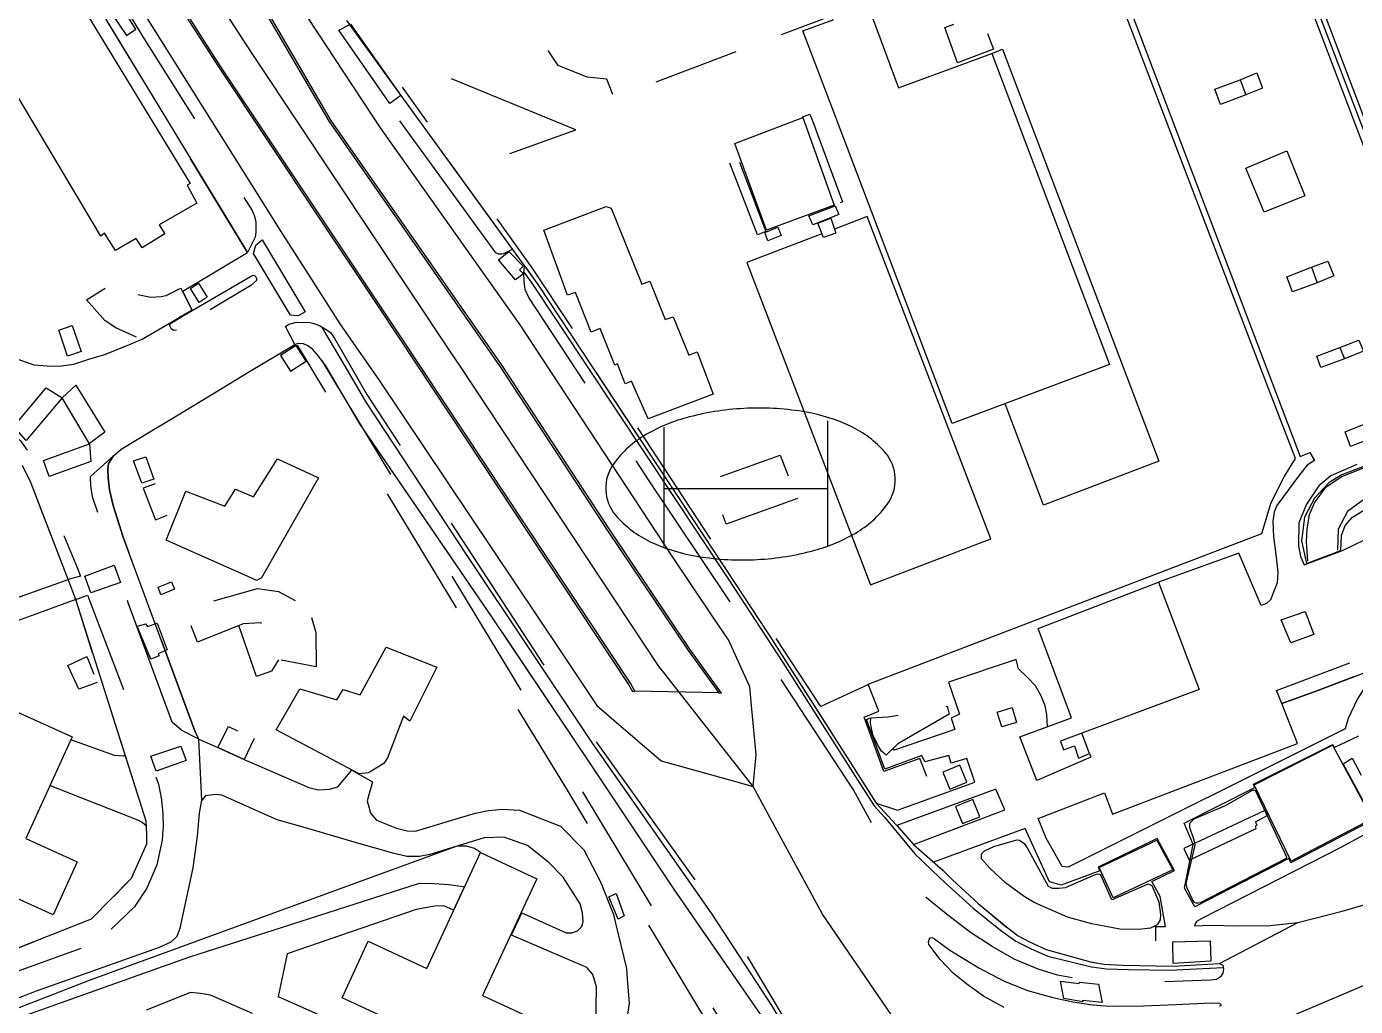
# Model space of a CAD drawing. Header units: millimetres. Extents: x 198785 to 203305, y 542885 to 545889.
# Drawn here: x 200084.7 to 200370.9, y 544792.6 to 545003.5 of the extents above; entities that cross this region are included whole.
import ezdxf

# ---------------------------------------------------------------- set-up
doc = ezdxf.new("R2010")
doc.units = ezdxf.units.MM
for name, pattern in [('FENCE_25K', [54.3, 28.7, -9.2, -16.4]), ('HIDDEN_BULD_25K', [28.8, 18.4, -10.4]), ('HIDDEN_IN_25K', [56.5, 36.5, -20])]:
    doc.linetypes.add(name, pattern=pattern)
for name, color, linetype in [('A0013114', 253, 'Continuous'), ('A0013118', 253, 'Continuous'), ('A0023214', 253, 'Continuous'), ('A0033324', 253, 'Continuous'), ('A0033327', 253, 'Continuous'), ('A0043325', 253, 'Continuous'), ('A0053326', 253, 'Continuous'), ('A0093351', 253, 'Continuous'), ('A0151224', 253, 'Continuous'), ('B0014111', 253, 'Continuous'), ('B0014115', 253, 'Continuous'), ('B0014116', 253, 'Continuous'), ('B0014511', 253, 'Continuous'), ('B0024120', 253, 'Continuous'), ('B0024127', 253, 'Continuous'), ('C0076117', 253, 'Continuous'), ('F0017111', 253, 'Continuous'), ('F0047224', 253, 'Continuous')]:
    doc.layers.add(name, color=color, linetype=linetype)

# ---------------------------------------------------------------- blocks, each defined once
blk = doc.blocks.new('B0014511')
at = {"layer": 'B0014511'}
blk.add_lwpolyline([(-31.17, -1.27, 0.169014), (-29, -6.77, 0.105159), (-21.57, -12.43, 0.067248), (-11.97, -15.47, 0.053397), (0.67, -16.3, 0.053397), (13.19, -14.44, 0.067248), (22.51, -10.63, 0.105159), (29.45, -4.38, 0.169014), (31.17, 1.27, 0.169014), (29, 6.77, 0.105159), (21.57, 12.43, 0.067248), (11.97, 15.47, 0.053397), (-0.67, 16.3, 0.053397), (-13.19, 14.44, 0.067248), (-22.51, 10.63, 0.105159), (-29.45, 4.38, 0.169014)], format="xyb", close=True, dxfattribs=at)
for points in [[(-18.64, 12.26), (-18.64, -13.46)], [(16.58, 13.62), (16.58, -13.46)], [(-18.64, -0.94), (16.58, -0.94)]]:
    blk.add_lwpolyline(points, dxfattribs=at)

msp = doc.modelspace()

# ---------------------------------------------------------------- linework, layer by layer
at = {"layer": 'A0013114'}
for points in [[(200123.39, 545026.28), (200136.85, 545005.41), (200149.84, 544983.13), (200186.74, 544930.28), (200209.92, 544894.88), (200227.17, 544869.21), (200233.76, 544860.06), (200234.4, 544860.02), (200227.58, 544869.5), (200210.34, 544895.16), (200187.15, 544930.56), (200150.26, 544983.4), (200137.28, 545005.67), (200124.12, 545026.07), (200123.39, 545026.28)], [(200000, 544997.24), (200002.07, 545000.22), (200016.42, 545005.8), (200063.01, 545022.65), (200063.46, 545022.64), (200063.51, 545022.63), (200063.92, 545022.57), (200095.65, 545014.52), (200096.19, 545014.29), (200096.55, 545013.82), (200132.28, 544954.88)], [(200110.46, 545020.57), (200110.16, 545020.08), (200112.38, 545016.12), (200126.02, 544994.83), (200147.43, 544962.72), (200159.99, 544943.87), (200164.93, 544936.46), (200214.36, 544861.89), (200215.18, 544860.4), (200215.72, 544860.46), (200214.79, 544862.15), (200165.35, 544936.74), (200126.44, 544995.1), (200112.81, 545016.38), (200110.46, 545020.57)], [(200153.63, 545004.8), (200171.56, 544980.09), (200183.51, 544963.63), (200194.85, 544948), (200237.45, 544883.38), (200244.62, 544872.5), (200261.91, 544845.36), (200267.67, 544836.32), (200272.13, 544831.53), (200275.72, 544827.44), (200282.08, 544821.8), (200284.13, 544819.82), (200289.64, 544814.71), (200296.07, 544809.38), (200298.23, 544807.79), (200300.71, 544806.48), (200304.26, 544804.79), (200313.82, 544802.15), (200316.78, 544801.66), (200320.78, 544801.47), (200331.59, 544801.22), (200341.63, 544801.79), (200358.44, 544810.65), (200367.99, 544813.07), (200373.97, 544814.77)], [(200242.92, 544790.69), (200224.13, 544817.89), (200206.56, 544844.13), (200184.93, 544876.45), (200156.5, 544917.99), (200149.13, 544930.5), (200147.28, 544932.89), (200146.33, 544934.09), (200145.26, 544934.82), (200144.39, 544935.19), (200143.28, 544935.27), (200142.46, 544935.11)]]:
    msp.add_lwpolyline(points, dxfattribs=at)
at = {"layer": 'A0013118'}
for points in [[(200273.78, 545064.39), (200297.08, 545072.23), (200299.42, 545071.91), (200301.54, 545071.46), (200302.81, 545071.28), (200303.99, 545071.37), (200332.55, 545082.37), (200359.41, 545012.49), (200402.27, 544899.95), (200402.53, 544899.83), (200404.43, 544900.58)], [(200305.56, 545051.49), (200358.97, 544910.98), (200361.07, 544911.84), (200362.07, 544910.11), (200360.45, 544909.08), (200358.8, 544907), (200353.94, 544900.44), (200353.35, 544898.98), (200353.1, 544897.07), (200353.22, 544893.66), (200353.84, 544889.31), (200354.18, 544886.04), (200353.99, 544883.78), (200352.58, 544880.11), (200351.69, 544879.32), (200350.58, 544878.89), (200345.8, 544890.16), (200328.47, 544883.87)], [(200292.61, 544997.75), (200294.89, 544998.64), (200328.56, 544909.96), (200303.7, 544900.51)], [(200188.8, 544976.19), (200202.99, 544981.27), (200176.23, 544992.28)], [(200292.36, 544893.27), (200265.73, 544962.65), (200258.67, 544959.94)], [(200255.99, 544958.91), (200239.82, 544952.71), (200266.45, 544883.32), (200292.36, 544893.27)], [(200000, 544919.06), (200040.57, 544933.45), (200046.98, 544935.64), (200059.05, 544937.6), (200065.2, 544937.63), (200068.58, 544936.92), (200086.27, 544930.71), (200090.1, 544930.39), (200092.24, 544930.5), (200094.89, 544930.85), (200098.13, 544931.92), (200101.58, 544932.94), (200107.26, 544935.23), (200109.6, 544936.25), (200118.58, 544941.46), (200120.37, 544942.47), (200118.38, 544946.53), (200120.18, 544947.6), (200132.28, 544954.88)], [(200050.14, 544781.69), (200086.83, 544795.89), (200113.35, 544805.31), (200115.83, 544806.48), (200117.13, 544807.71), (200117.82, 544809.41), (200120.59, 544822.39), (200121.54, 544829.22), (200121.97, 544834.17), (200122.47, 544836.96), (200121.84, 544850.13), (200121.06, 544851.66), (200105.55, 544893.57), (200103.4, 544900.42), (200102.61, 544903.8), (200102.27, 544906.35), (200102.22, 544908.26), (200102.36, 544909.43), (200103.45, 544911.14), (200105.11, 544912.53), (200111.65, 544916.48), (200115.37, 544918.74), (200125.2, 544924.68), (200132.76, 544929.24), (200142.46, 544935.11)], [(200303.7, 544900.51), (200295.42, 544922.33)], [(200074.33, 544801.77), (200098.74, 544811.39), (200107.34, 544820.18), (200110.59, 544827.6), (200110.61, 544829.62), (200110.45, 544832.47), (200095.32, 544880.18), (200093.68, 544884.47), (200087.5, 544900.51), (200085.63, 544905.37), (200083.83, 544908.99)], [(200371.18, 544909.24), (200365.59, 544906.79), (200362.98, 544904.66), (200360.31, 544900.68), (200358.68, 544896.69), (200358.58, 544891.7), (200359.08, 544889.43), (200359.86, 544887.62), (200368.11, 544890.74), (200375.18, 544894.19)], [(200360.6, 544888.43), (200360.31, 544892.6), (200360.47, 544895.31), (200360.98, 544898.5), (200362.07, 544901), (200364.55, 544904.43), (200367.98, 544906.69), (200373.57, 544908.91)], [(200373.2, 544902.07), (200369.2, 544899.14), (200367.17, 544895.34), (200367.02, 544890.83)], [(200000, 544850.03), (200007.49, 544852.74), (200011.35, 544854.14), (200026.83, 544859.75), (200040.84, 544865.69), (200054.44, 544870.52), (200058.56, 544871.99), (200093.68, 544884.47)], [(200095.32, 544880.18), (200060.14, 544867.34), (200063.7, 544860.35), (200064.23, 544853.79), (200063.23, 544848.33), (200059.76, 544840.85), (200054.79, 544835.34), (200045.11, 544830.1), (200038.02, 544827.81), (200030.94, 544827.73), (200027.73, 544828.78), (200025.58, 544829.75), (200023.26, 544831.12), (200021.01, 544832.52), (200018.82, 544834), (200016.12, 544836.61), (200014.59, 544839.05), (200012.5, 544842.91), (200010.92, 544845.59), (200009.34, 544848.2), (200001.37, 544845.62), (200000, 544845.08)], [(200304.58, 544852.81), (200304.4, 544855.39), (200304.04, 544857.31), (200303.2, 544859.45), (200301.96, 544861.6), (200300.22, 544863.48), (200298.32, 544865.27), (200297.84, 544867.26), (200283.26, 544862.36), (200285.64, 544855.45), (200283.82, 544854.61), (200284.59, 544852.2), (200271.56, 544847.71), (200271.17, 544847.97)], [(200309.02, 544822.52), (200307.76, 544822.72), (200304.28, 544828.78), (200302.56, 544833.02), (200316.87, 544838.53), (200318.59, 544833.97), (200358.37, 544849.17), (200355.04, 544857.8), (200362.18, 544860.39), (200374.1, 544864.91), (200374.53, 544863.86), (200371.35, 544858.8), (200369.28, 544854.53), (200368.69, 544852.34), (200309.02, 544822.52)], [(200267.67, 544836.32), (200272.29, 544834.8), (200288.92, 544840.82), (200287.18, 544845.96), (200283.79, 544844.9), (200283.35, 544846.55), (200278.17, 544845.22), (200277.54, 544846.59), (200269.52, 544843.61), (200265.57, 544854.34), (200266.52, 544854.69)], [(200105.96, 544846.63), (200105.55, 544846.41), (200103.65, 544846.59), (200094.5, 544849.92)], [(200121.84, 544850.13), (200125.89, 544848.32), (200131.59, 544845.71), (200145.52, 544839.73), (200147.51, 544839.16), (200149.95, 544839.33), (200151.73, 544839.83), (200154.73, 544843.45), (200159.2, 544840.89), (200158.1, 544836.83), (200158.76, 544834.19), (200160.11, 544832.68), (200164.41, 544830.92), (200166.69, 544830.38), (200168.46, 544830.3), (200177.96, 544833.17), (200181.38, 544834.15), (200184.21, 544834.74), (200187.2, 544835.04), (200190.85, 544834.78), (200199.67, 544831.39), (200204.73, 544826.28), (200208.3, 544819.39), (200211.1, 544812.37), (200211.55, 544810.52), (200213.89, 544800.69), (200214.07, 544798.51), (200214.52, 544793.24), (200213.15, 544784.09)], [(200374.71, 544832.73), (200356.96, 544823.5), (200356.55, 544824.42), (200336.29, 544814.02), (200334.07, 544818.03), (200335.93, 544827.42), (200334, 544832.02), (200349.24, 544839.68), (200348.96, 544840.38), (200366.04, 544848.98), (200366.32, 544848.28), (200371.59, 544850.85)], [(200089.81, 544840.16), (200108.6, 544832.71), (200109.63, 544832.24), (200110.21, 544831.7), (200110.52, 544831.3)], [(200207.33, 544787.86), (200207.43, 544796.81), (200206.68, 544799.44), (200205.35, 544800.95), (200189.14, 544807.91), (200191.35, 544812.7), (200200.92, 544808.41), (200202.11, 544808.39), (200203.38, 544808.82), (200204.31, 544809.77), (200204.57, 544810.82), (200204.45, 544812.72), (200203.94, 544814.63), (200200.29, 544820.38), (200197.2, 544823.55), (200192.59, 544827.22), (200187.53, 544829), (200183.23, 544828.87), (200171.58, 544825.26), (200169.36, 544824.86), (200166.6, 544824.86), (200163.86, 544825.47), (200155.26, 544827.96), (200145.78, 544830.71), (200138.72, 544832.75), (200126.77, 544838.02), (200125.35, 544838.2), (200123.26, 544837.9), (200122.47, 544836.96)], [(200275.72, 544827.44), (200295.37, 544834.91), (200293.42, 544839.37), (200272.13, 544831.53)], [(200394.55, 544824.14), (200391.95, 544830.71), (200388.79, 544830.4), (200385.68, 544830.53), (200381.82, 544831.44), (200378.71, 544832.71), (200367.57, 544826.7), (200337.82, 544811.48), (200336.68, 544810.81), (200336.46, 544810.52), (200336.25, 544809.94), (200339.8, 544810.03), (200345.17, 544809.9), (200352.54, 544809.95), (200358.44, 544810.65)], [(200327.93, 544806.65), (200327.91, 544809.75), (200330, 544809.8), (200328.81, 544816.23), (200327.04, 544819.44), (200331.94, 544821.83), (200328.15, 544828.71), (200315.47, 544822.55), (200315.83, 544821.72), (200307.52, 544818.7), (200304.98, 544819.39), (200299.73, 544830.87), (200280.04, 544823.61)], [(200049.22, 544778.15), (200117.25, 544802.31), (200119.9, 544803.25), (200139.83, 544809.64), (200169.37, 544819.11), (200172.47, 544819.01), (200175.66, 544818.84), (200178.67, 544818.38), (200178.98, 544818.24), (200176.63, 544813.31), (200174.54, 544814.19), (200172.66, 544814.17), (200168.6, 544813.46), (200140.82, 544803.86), (200138.9, 544794.72), (200185.4, 544773.95)], [(200133.41, 544791.05), (200124.35, 544794.95), (200122.19, 544795.35), (200120.03, 544795.54), (200110.45, 544791.76)]]:
    msp.add_lwpolyline(points, dxfattribs=at)
at = {"layer": 'A0023214'}
for points in [[(200241.22, 544839.89), (200225.24, 544860.25), (200221.96, 544864.43), (200220.98, 544865.68), (200178.01, 544930.54), (200176.04, 544933.51), (200134.45, 544996.04), (200131.64, 545000.26), (200118.1, 545021.33), (200116.92, 545023.43), (200103.22, 545047.52), (200097.5, 545059.09), (200082.82, 545091.4), (200081.46, 545094.37), (200080.53, 545096.82), (200069.76, 545126.07), (200061.42, 545149.76), (200038.62, 545213.13), (200036.38, 545219.36), (200020.91, 545263.44), (200003.14, 545312.34), (200000, 545320.4)], [(200097.5, 545059.09), (200098.52, 545029.1), (200103.97, 545017.72), (200107.5, 545010.36), (200139.85, 544958.8), (200146, 544949.21), (200152.19, 544939.53), (200160.72, 544927.23), (200199.65, 544869.17), (200207.51, 544857.33), (200211.67, 544853.77), (200221.41, 544845.45), (200236.9, 544841.1), (200241.22, 544839.89)], [(200241.22, 544839.89), (200241.82, 544846.8), (200240.92, 544856.55), (200240.48, 544861.37), (200235.9, 544871.52), (200232.51, 544876.44), (200223.89, 544889.27), (200191, 544939.28), (200160.91, 544981.74), (200145.45, 545005.24), (200133.75, 545023.48), (200130.23, 545029.29), (200120.59, 545045.23), (200097.5, 545059.09)], [(200523.16, 544848.28), (200512.08, 544854.58), (200511.47, 544854.92), (200504.1, 544859.11), (200491.17, 544852.69), (200440.7, 544827.63), (200427.87, 544821.26), (200420.23, 544817.46), (200417.37, 544816.05), (200347.07, 544786.16), (200341.46, 544783.77), (200306.29, 544736.45)], [(200306.29, 544736.45), (200303.13, 544741.97), (200296.88, 544752.89), (200276.49, 544782.64), (200272.91, 544787.87), (200256.1, 544812.41), (200247.73, 544827.88), (200241.22, 544839.89)]]:
    msp.add_lwpolyline(points, dxfattribs=at)
at = {"layer": 'A0033324', "linetype": 'HIDDEN_IN_25K', "flags": 128}
for points in [[(200000, 545003.48), (200026.82, 545013.52), (200065.7, 545028.26), (200077.37, 545031.27), (200080.71, 545031.11), (200083.88, 545030.31), (200087.89, 545028.6), (200091.29, 545026.5), (200094.75, 545023.4), (200098.9, 545018.02), (200103.16, 545012.19), (200109.88, 545001.08), (200133.3, 544963.9), (200133.79, 544962.68), (200134.1, 544961.44), (200134.09, 544960.05), (200134.09, 544959.29), (200133.98, 544958.18), (200132.28, 544954.88), (200096.55, 545013.82), (200096.19, 545014.29), (200095.65, 545014.52), (200063.92, 545022.57), (200063.01, 545022.65), (200009.19, 545002.76), (200002.59, 545000.37), (200001.73, 544999.14), (200000.97, 544998.25), (200000.43, 544997.69), (200000, 544997.24)], [(200187.08, 544954.55), (200186.36, 544954.55), (200185.76, 544954.81), (200164.59, 544983.99), (200164.32, 544984.79), (200164.13, 544985.82), (200164.4, 544987.02), (200165.55, 544988.33), (200165.57, 544988.35), (200189.37, 544955.55), (200189.32, 544955.51), (200187.44, 544954.63), (200187.08, 544954.55)], [(200320.78, 544801.47), (200331.59, 544801.22), (200341.63, 544801.79), (200342.32, 544801.44), (200342.49, 544800.61), (200342.35, 544799.7), (200341.83, 544798.94), (200340.97, 544798.39), (200339.71, 544798.21), (200328.35, 544797.79), (200321.08, 544797.68), (200316.78, 544797.78), (200311.67, 544798.39), (200306.69, 544799.28), (200302.59, 544800.6), (200297.38, 544802.74), (200292.64, 544805.46), (200287.98, 544808.51), (200282.71, 544812.52), (200278.5, 544815.97), (200274.71, 544819.56), (200271.95, 544822.68), (200270.65, 544824.87), (200267.54, 544830.48), (200262.78, 544839.17), (200240.75, 544872.84), (200218.68, 544905.93), (200192.9, 544945.16), (200192.1, 544946.9), (200191.86, 544948.63), (200191.77, 544950.51), (200191.97, 544951.91), (200192, 544951.93), (200194.85, 544948), (200237.45, 544883.38), (200244.62, 544872.5), (200261.91, 544845.36), (200267.67, 544836.32), (200272.13, 544831.53), (200275.72, 544827.44), (200282.08, 544821.8), (200284.13, 544819.82), (200289.64, 544814.71), (200296.07, 544809.38), (200298.23, 544807.79), (200300.71, 544806.48), (200304.26, 544804.79), (200313.82, 544802.15), (200316.78, 544801.66), (200320.78, 544801.47)], [(200116.99, 544938.18), (200116.4, 544938.08), (200115.88, 544938.43), (200115.69, 544938.8), (200115.57, 544939.17), (200115.59, 544939.56), (200118.68, 544941.38), (200132.94, 544949.74), (200133.49, 544949.98), (200133.82, 544949.93), (200134.08, 544949.62), (200134.23, 544949.26), (200134.21, 544948.88), (200133.03, 544947.8), (200120.17, 544940.09), (200116.99, 544938.18)], [(200142.83, 544939.85), (200144.41, 544939.84), (200145.39, 544939.85), (200146.35, 544939.68), (200146.57, 544939.6), (200147.78, 544939.14), (200149.25, 544938.34), (200150.26, 544937.58), (200151.1, 544936.31), (200157.99, 544924.33), (200201.43, 544857.9), (200201.99, 544857.12), (200237.45, 544807.42), (200254.84, 544778.3), (200254.56, 544777.84), (200253.79, 544777.37), (200253.07, 544777.22), (200252.31, 544777.06), (200251.81, 544776.96), (200250.55, 544776.7), (200250.49, 544777.22), (200245.89, 544786.84), (200245.37, 544787.05), (200244.96, 544787.34), (200242.92, 544790.69), (200224.13, 544817.89), (200206.56, 544844.13), (200184.93, 544876.45), (200156.5, 544917.99), (200149.13, 544930.5), (200147.28, 544932.89), (200146.33, 544934.09), (200145.26, 544934.82), (200144.39, 544935.19), (200143.28, 544935.27), (200142.46, 544935.11), (200140.47, 544938.98), (200141.21, 544939.43), (200142.83, 544939.85)], [(200000, 544906.47), (200018.63, 544913.58), (200040.64, 544922.08), (200051.89, 544925.09), (200056.39, 544925.98), (200059.21, 544926.09), (200060.05, 544926.12), (200064.14, 544925.83), (200068.78, 544924.81), (200072.65, 544923.21), (200076.48, 544920.9), (200079.27, 544918.61), (200083.45, 544914.35), (200084.91, 544912.25), (200085.52, 544911.38), (200095.61, 544887.07), (200096.31, 544885.21), (200093.68, 544884.47), (200085.63, 544905.37), (200083.83, 544908.99), (200081.13, 544912.03), (200077.58, 544915.46), (200073.54, 544918.01), (200071.21, 544919.43), (200067.76, 544921), (200063.21, 544921.93), (200060.06, 544922.39), (200055.19, 544922.22), (200049.22, 544920.37), (200009.75, 544905.05), (200000, 544901.42)], [(200121.06, 544851.66), (200121.84, 544850.13), (200118.18, 544852), (200116.1, 544853.73), (200107.32, 544877.53), (200106.6, 544879.47), (200098.92, 544902.27), (200098.54, 544904.74), (200098.47, 544906.4), (200098.48, 544906.69), (200103.45, 544911.14), (200102.36, 544909.43), (200102.22, 544908.26), (200102.27, 544906.35), (200102.61, 544903.8), (200103.4, 544900.42), (200105.55, 544893.57), (200121.06, 544851.66)], [(200096.41, 544805.04), (200081.11, 544799.5), (200079.95, 544799.59), (200074.33, 544801.77), (200098.74, 544811.39), (200107.34, 544820.18), (200110.59, 544827.6), (200110.61, 544829.62), (200110.45, 544832.47), (200095.32, 544880.18), (200097.87, 544881.11), (200107.58, 544855.56), (200111.57, 544844.79), (200113.12, 544840.41), (200113.79, 544837.01), (200114.1, 544833.93), (200114.14, 544831.19), (200114.08, 544830.55), (200113.9, 544828.38), (200112.74, 544823.05), (200110.59, 544818.04), (200108.21, 544814.38), (200107.93, 544814.02), (200101.24, 544807.51), (200096.41, 544805.04)], [(200401.1, 544874.74), (200415.02, 544836.79), (200412.73, 544835.87), (200412.59, 544836.9), (200407.97, 544850.48), (200403.51, 544861.87), (200399.39, 544872.46), (200398.64, 544873.28), (200397.72, 544873.8), (200396.15, 544873.56), (200390.2, 544871.2), (200388.45, 544870.54), (200386.96, 544869.77), (200374.1, 544864.91), (200362.18, 544860.38), (200355.04, 544857.8), (200353.91, 544860.56), (200370.72, 544866.95), (200393.88, 544876.15), (200395.29, 544876.38), (200397.1, 544876.33), (200398.98, 544875.85), (200401.1, 544874.74)]]:
    msp.add_lwpolyline(points, dxfattribs=at)
at = {"layer": 'A0033327'}
for points in [[(200191.79, 544950.65), (200193.35, 544948.51), (200235.97, 544884.38), (200247.54, 544866.63), (200263.66, 544841.35), (200267.26, 544835.73), (200269.49, 544833.34), (200276.01, 544825.43), (200281.34, 544820.29), (200282.37, 544819.3), (200288.58, 544813.74), (200294.45, 544808.96), (200297.76, 544806.64), (200301.04, 544804.97), (200304.61, 544803.39), (200314.06, 544801.1), (200317.27, 544800.63), (200322.01, 544800.49), (200330.88, 544800.39), (200342.42, 544800.97)], [(200148.23, 544938.9), (200152.52, 544931.6), (200157.89, 544922.46), (200179.52, 544889.65), (200206.39, 544849.47), (200232.26, 544812.39), (200245.27, 544792.55), (200249.69, 544785.18), (200254.1, 544777.56)]]:
    msp.add_lwpolyline(points, dxfattribs=at)
at = {"layer": 'A0043325'}
for points in [[(200165.35, 544988.68), (200162.94, 544986.93), (200152, 545002.72), (200154.51, 545004.06), (200165.35, 544988.68)], [(200144.71, 544942.08), (200143.19, 544941.25), (200141.56, 544941.37), (200133.61, 544954.66), (200134.12, 544956.47), (200135.45, 544957.61), (200144.71, 544942.08)], [(200191.7, 544950.31), (200190.02, 544949), (200186.38, 544953.33), (200188.59, 544955.08), (200191.65, 544951.95), (200190.86, 544951.15), (200191.7, 544950.31)], [(200123.62, 544945.27), (200121.89, 544944.11), (200119.99, 544947.14), (200121.78, 544948.29), (200123.62, 544945.27)], [(200092.41, 544923.6), (200084.62, 544914.41), (200081.95, 544917.45), (200088.91, 544925.75), (200092.41, 544923.6)], [(200098.31, 544913.72), (200092.41, 544923.6), (200095.36, 544926.32), (200101.61, 544916.19), (200098.31, 544913.74), (200098.31, 544913.72)], [(200098.31, 544913.72), (200098.57, 544909.86), (200089.57, 544906.63), (200088.34, 544910.08), (200098.31, 544913.72)], [(200104.93, 544883.82), (200098.55, 544881.59), (200097.25, 544885.19), (200103.57, 544887.56), (200104.93, 544883.82)], [(200112.84, 544875.07), (200115.03, 544869.33), (200113.09, 544868.45), (200113.27, 544868.06), (200111.47, 544867.35), (200108.56, 544874.41), (200110.43, 544874.96), (200110.75, 544874.37), (200112.84, 544875.07)], [(200119.07, 544845.5), (200112.63, 544843.23), (200111.47, 544846.42), (200117.93, 544848.61), (200119.07, 544845.5)], [(200339.73, 544802.28), (200331.65, 544801.78), (200331.56, 544806.46), (200339.62, 544806.67), (200339.73, 544802.28)], [(200307.4, 544797.98), (200311.38, 544797.48), (200311.48, 544797.78), (200315.57, 544797.35), (200316.35, 544793.37), (200312.12, 544793.87), (200312.16, 544793.56), (200308.09, 544794.25), (200307.4, 544797.98)]]:
    msp.add_lwpolyline(points, dxfattribs=at)
at = {"layer": 'A0053326'}
for points in [[(200295.26, 544792.32), (200290.76, 544794.79), (200287.22, 544797.34), (200284.24, 544799.74), (200281.45, 544802.64), (200279.04, 544805.89), (200278.91, 544806.46), (200279.08, 544806.97), (200279.32, 544807.3), (200279.7, 544807.37), (200280.21, 544807.13), (200283.54, 544804.7), (200289.76, 544800.86), (200295.1, 544798.09), (200300.28, 544795.97), (200305.68, 544794.47), (200310.05, 544793.56), (200314.25, 544792.91), (200317.07, 544792.66)], [(200317.07, 544792.66), (200318.88, 544792.61), (200325.22, 544792.72), (200332.21, 544792.96), (200339.84, 544793.34), (200341.57, 544793.27), (200341.91, 544793), (200341.86, 544792.73), (200341.63, 544792.53)]]:
    msp.add_lwpolyline(points, dxfattribs=at)
at = {"layer": 'A0093351'}
msp.add_lwpolyline([(200136.85, 545005.41), (200149.84, 544983.13), (200186.74, 544930.28), (200209.92, 544894.88), (200227.17, 544869.21), (200233.76, 544860.06), (200215.72, 544860.46), (200214.79, 544862.15), (200165.35, 544936.74), (200126.44, 544995.1), (200112.81, 545016.38)], dxfattribs=at)
at = {"layer": 'A0151224'}
msp.add_lwpolyline([(200331.52, 544821.94), (200318.7, 544815.91), (200315.69, 544822.44), (200328.09, 544828.35), (200331.52, 544821.94)], dxfattribs=at)
at = {"layer": 'B0014111'}
for points in [[(200440.02, 544975.37), (200384.16, 544953.91), (200362.7, 545010.34), (200418.42, 545031.79), (200440.02, 544975.37)], [(200097.84, 545005.96), (200119.94, 544969.77), (200119.29, 544969.37), (200121.39, 544965.53), (200113.27, 544960.85), (200114.51, 544958.91), (200109.6, 544955.92), (200108.29, 544957.92), (200103.87, 544955.34), (200101.54, 544959.07), (200100.74, 544958.42), (200081.12, 544991.37)], [(200259.57, 544982.44), (200258.93, 544984.13), (200251.91, 545002.61), (200258.44, 545004.97), (200258.13, 545005.85), (200264.41, 545008.22), (200264.69, 545007.48), (200265.96, 545007.95), (200272.47, 544990.37), (200292.61, 544997.75), (200317.93, 544930.79), (200284.01, 544918.04), (200259.57, 544982.44)], [(200258.61, 544965.07), (200244.05, 544959.7), (200237.24, 544978.36), (200251.87, 544983.96), (200258.61, 544965.07)], [(200210.62, 544964.44), (200217.24, 544948.09), (200218.92, 544948.71), (200222.24, 544940.48), (200223.94, 544941.06), (200227.33, 544932.77), (200229.14, 544933.48), (200232.57, 544924.4), (200218.6, 544919.1), (200214.96, 544927.2), (200213.62, 544926.61), (200211.96, 544930.91), (200211.4, 544930.63), (200208.26, 544938.5), (200206.32, 544937.75), (200202.94, 544946.3), (200201.22, 544945.67), (200196.12, 544959.71), (200209.54, 544964.76), (200210.62, 544964.44)], [(200361.9, 544872.66), (200356.98, 544870.81), (200354.87, 544875.8), (200360.02, 544877.62), (200361.9, 544872.66)], [(200374.49, 544832.98), (200357.03, 544823.83), (200349.04, 544840.25), (200365.96, 544848.81), (200374.49, 544832.98)]]:
    msp.add_lwpolyline(points, dxfattribs=at)
at = {"layer": 'B0014115'}
for points in [[(200147.58, 544906.34), (200135.31, 544884.84), (200134.34, 544884.26), (200114.78, 544892.94), (200119.02, 544903.48), (200127.39, 544900.3), (200129.69, 544903.96), (200133.6, 544902.27), (200138.75, 544910.45), (200147.58, 544906.34)], [(200173.07, 544865.61), (200167.25, 544854), (200165.86, 544855.04), (200162.46, 544846.05), (200161.65, 544844.89), (200158.74, 544843.08), (200158.31, 544842.85), (200156.34, 544842.66), (200138.49, 544852.14), (200143.58, 544860.94), (200151.56, 544858.57), (200152.89, 544860.83), (200156.58, 544859.67), (200162.18, 544869.92), (200173.07, 544865.61)], [(200094.54, 544850.57), (200084.6, 544828.69), (200095.62, 544823.68), (200090.45, 544812.29), (200054.59, 544828.58), (200059.91, 544840.3), (200072.05, 544834.78), (200077.93, 544847.71), (200078.6, 544847.41), (200082.51, 544856.03), (200094.54, 544850.57)], [(200194.6, 544820.04), (200182.93, 544794.93), (200198.14, 544787.86), (200194.87, 544780.83), (200193.5, 544781.47), (200191.2, 544776.53), (200152.66, 544794.44), (200158.31, 544806.59), (200170.89, 544800.74), (200182.47, 544825.68), (200194.6, 544820.04)]]:
    msp.add_lwpolyline(points, dxfattribs=at)
at = {"layer": 'B0014116', "linetype": 'HIDDEN_BULD_25K', "flags": 128}
for points in [[(200264.41, 545008.22), (200258.13, 545005.85), (200211.26, 544988.18), (200209.68, 544992.2), (200205.46, 544992.66), (200199.23, 544995.11), (200196.28, 544999.54), (200195.63, 545004.71), (200197.38, 545009.28), (200201.62, 545013.86), (200200.04, 545018), (200237.45, 545032.67), (200246.44, 545036.2), (200244.76, 545040.87), (200265.13, 545048.54), (200268.84, 545038.93), (200271.45, 545039.17), (200274.92, 545038.29), (200278.87, 545036.39), (200282.21, 545032.23), (200282.69, 545027.27), (200280.71, 545022.13), (200277.17, 545018.16), (200278.85, 545013.66), (200264.41, 545008.22)], [(200292.93, 544998.64), (200285.17, 544995.75), (200282.45, 545003.3), (200290.11, 545006.09), (200292.93, 544998.64)], [(200254.22, 544982.48), (200254.87, 544980.74), (200260.45, 544965.77), (200258.67, 544965.06), (200251.91, 544984.09), (200253.39, 544984.68), (200254.22, 544982.48)], [(200243.89, 544959.43), (200242.11, 544958.72), (200234.74, 544977.67), (200236.72, 544978.46), (200243.89, 544959.43)], [(200259.62, 544963.08), (200254.02, 544960.83), (200253.2, 544962.8), (200258.83, 544964.96), (200259.62, 544963.08)], [(200247.24, 544958.53), (200244.35, 544957.41), (200243.69, 544959.21), (200246.53, 544960.31), (200247.24, 544958.53)], [(200258.96, 544959.08), (200256.3, 544958.08), (200255.14, 544961.2), (200257.89, 544962.24), (200258.96, 544959.08)], [(200108.67, 544945.84), (200111.49, 544945.26), (200113.69, 544945.44), (200114.77, 544945.62), (200117.94, 544947.24), (200120.34, 544942.49), (200109.36, 544936.2), (200103.91, 544938.66), (200101.65, 544940.17), (200097.61, 544944.7), (200104.14, 544948.76), (200108.67, 544945.84)], [(200112.11, 544906.09), (200109.51, 544905.19), (200107.75, 544910.06), (200110.38, 544910.91), (200112.11, 544906.09)], [(200250.71, 544901.92), (200235.39, 544896.41), (200231.87, 544905.83), (200246.97, 544911.28), (200250.71, 544901.92)], [(200116.57, 544882.41), (200113.63, 544881.19), (200113.03, 544882.83), (200115.92, 544883.98), (200116.57, 544882.41)], [(200146.05, 544876.27), (200147.04, 544873.06), (200147.07, 544865.66), (200139, 544867.21), (200139.43, 544871.37), (200137.78, 544873.64), (200135.12, 544875.14), (200131.34, 544874.95), (200121.52, 544870.98), (200118.78, 544878.18), (200134.45, 544882.52), (200139, 544881.92), (200142.93, 544879.78), (200146.05, 544876.27)], [(200099.9, 544862.33), (200095.97, 544860.86), (200093.63, 544865.98), (200097.71, 544867.87), (200099.9, 544862.33)], [(200272.34, 544849.07), (200269.81, 544846.68), (200268.83, 544847.54), (200268.19, 544848.62), (200267.53, 544849.84), (200266.93, 544851.07), (200266.66, 544852.44), (200266.43, 544853.63), (200266.52, 544854.69), (200270.29, 544854.92), (200282.97, 544857.19), (200283.42, 544855.45), (200272.34, 544849.07)], [(200133.71, 544850.22), (200131.6, 544845.73), (200125.9, 544848.33), (200128.2, 544852.81), (200133.71, 544850.22)], [(200374.82, 544837.12), (200372.87, 544836.18), (200368.24, 544844.82), (200370.2, 544846.04), (200374.82, 544837.12)]]:
    msp.add_lwpolyline(points, dxfattribs=at)
at = {"layer": 'B0024120', "linetype": 'FENCE_25K', "flags": 128}
for points in [[(200265.99, 544861.84), (200255.77, 544857.16), (200237.45, 544885), (200193.61, 544951.61), (200165.67, 544990.5)], [(200233.57, 544785.49), (200201.18, 544839.11), (200143.03, 544934.9)], [(200148.22, 544931.68), (200235.94, 544786.58)]]:
    msp.add_lwpolyline(points, dxfattribs=at)
at = {"layer": 'B0024127'}
for points in [[(200142.78, 544934.85), (200139.4, 544932.71), (200141.54, 544929.33), (200144.92, 544931.47), (200142.78, 544934.85)], [(200283.51, 544839.31), (200287.22, 544840.81), (200285.72, 544844.52), (200282.01, 544843.02), (200283.51, 544839.31)], [(200286.25, 544831.92), (200289.97, 544833.38), (200288.51, 544837.11), (200284.79, 544835.64), (200286.25, 544831.92)]]:
    msp.add_lwpolyline(points, dxfattribs=at)
at = {"layer": 'C0076117'}
for points in [[(200404.31, 544898.46), (200331.34, 545089.14), (200325.68, 545086.8)], [(200278.59, 544842.09), (200277.11, 544845.96), (200269.33, 544843.15), (200265.1, 544854.87), (200268.22, 544856.13), (200265.96, 544861.91), (200350.74, 544894.4), (200352.74, 544901.05), (200355.54, 544906.56), (200358, 544910.53), (200351.81, 544926.52), (200299.37, 545063.77), (200297.17, 545064.5), (200276.15, 545057.12), (200278.09, 545050.69), (200265.79, 545046.82)], [(200105.68, 545007), (200103.55, 545005.6), (200106.24, 545001.6), (200108.28, 545002.97), (200105.68, 545007)], [(200347.25, 544988.86), (200341.79, 544986.78), (200340.61, 544990.07), (200346.03, 544992.09)], [(200346.03, 544992.09), (200349.61, 544993.56), (200350.87, 544990.25), (200347.25, 544988.86)], [(200346.03, 544992.09), (200347.25, 544988.86)], [(200351.2, 544963.55), (200347.29, 544973.05), (200356.12, 544976.78), (200360, 544967.06), (200351.2, 544963.55)], [(200362.66, 544948.35), (200357.29, 544946.38), (200356.1, 544949.68), (200361.39, 544951.72)], [(200361.39, 544951.72), (200364.93, 544953.05), (200366.23, 544949.83), (200362.66, 544948.35)], [(200361.39, 544951.72), (200362.66, 544948.35)], [(200093.54, 544932.56), (200091.64, 544938.18), (200094.54, 544939.17), (200096.45, 544933.55), (200093.54, 544932.56)], [(200368.51, 544932.02), (200363.42, 544930.11), (200362.54, 544932.57), (200367.54, 544934.46)], [(200367.54, 544934.46), (200371.63, 544936.03), (200372.59, 544933.62), (200368.51, 544932.02)], [(200367.54, 544934.46), (200368.51, 544932.02)], [(200375.1, 544915.17), (200369.83, 544913.15), (200368.66, 544916.29), (200373.83, 544918.34)], [(200396.15, 544899.4), (200394.73, 544902.65), (200393.12, 544905.22), (200388.21, 544908.34), (200383.48, 544909.86), (200378.56, 544910.35), (200375.25, 544909.81), (200367.93, 544906.98), (200365.25, 544905.37), (200362.07, 544901.96), (200359.9, 544897.93), (200359.25, 544892.79), (200360.31, 544887.95), (200367.7, 544890.73), (200367.84, 544893.92), (200368.64, 544896.08), (200370.24, 544897.93), (200372.44, 544899.28), (200376.72, 544900.94), (200380.4, 544901.5), (200382.8, 544901.23), (200385.32, 544900.21), (200387.72, 544897.87), (200389.84, 544894.05)], [(200112.4, 544905.05), (200109.86, 544904.14), (200112.48, 544897.31), (200115.02, 544898.32)], [(200313.58, 544847.04), (200313.92, 544846.21), (200302.3, 544841.17), (200298.6, 544850.64), (200309.75, 544854.68), (200302.54, 544873.95), (200328.47, 544883.87), (200337.19, 544860.83), (200311.96, 544851.4)], [(200139, 544867.21), (200137.46, 544864.74), (200134.22, 544863.58), (200130.44, 544874.59)], [(200294.73, 544852.73), (200293.75, 544855.92), (200296.93, 544856.91), (200297.9, 544853.69), (200294.73, 544852.73)], [(200311.96, 544851.4), (200307.38, 544849.69), (200308.02, 544847.8), (200310.4, 544848.68), (200311.27, 544846), (200313.58, 544847.04)], [(200311.96, 544851.4), (200307.38, 544849.69), (200308.02, 544847.8), (200310.4, 544848.68), (200311.27, 544846), (200313.58, 544847.04)], [(200313.58, 544847.04), (200311.96, 544851.4)], [(200351.37, 544834.77), (200333.89, 544826.55), (200335.08, 544824.03), (200349.52, 544830.9), (200349.33, 544831.44), (200349.7, 544831.56), (200349.36, 544832.31), (200352.03, 544833.73), (200351.37, 544834.77)], [(200212.15, 544811.38), (200210.09, 544816.18), (200211.7, 544816.9), (200213.44, 544812.1), (200212.15, 544811.38)]]:
    msp.add_lwpolyline(points, dxfattribs=at)
at = {"layer": 'F0017111', "elevation": 20}
for points in [[(200337.41, 544814.85), (200337.02, 544814.76), (200336.61, 544814.77), (200336.23, 544814.91), (200335.79, 544815.57), (200334.64, 544818.01), (200334.45, 544819.04), (200336.33, 544827.3), (200336.15, 544828.34), (200335.21, 544831.06), (200335.21, 544832), (200336.15, 544832.94), (200342.88, 544835.82), (200348.74, 544839.13), (200349.3, 544839.13), (200356.06, 544824.77), (200355.97, 544824.39), (200337.41, 544814.85)], [(200316.06, 544820.77), (200318.27, 544815.75), (200318.56, 544815.56), (200326.26, 544818.94), (200327.01, 544818.56), (200328.51, 544815.09), (200328.93, 544812.37), (200328.83, 544811.17), (200328.21, 544810.12), (200326.77, 544809.42), (200324.21, 544809.1), (200320.12, 544809.18), (200314.11, 544810.32), (200308.84, 544811.78), (200301.73, 544814.96), (200299.54, 544816.2), (200295.55, 544819.15), (200292.16, 544822.34), (200290.35, 544824.35), (200290.34, 544825.34), (200290.98, 544826.07), (200293.03, 544826.99), (200297.95, 544828.4), (200298.54, 544828.38), (200299.55, 544827.61), (200300.18, 544826.7), (200304.74, 544818.47), (200305.59, 544818), (200307, 544818), (200308.41, 544818.19), (200314.52, 544820.84), (200315.15, 544821.06), (200315.46, 544821.09), (200315.77, 544821.03), (200315.94, 544820.94), (200316.06, 544820.77)]]:
    msp.add_lwpolyline(points, dxfattribs=at)
at = {"layer": 'F0047224'}
msp.add_lwpolyline([(200182.47, 544825.68), (200181.2, 544826.55), (200179.49, 544827.04), (200178.45, 544827.1), (200177.48, 544827.05), (200175.46, 544826.37), (200098.18, 544798.17), (200053.27, 544780.72), (200000, 544761.51)], dxfattribs=at)

# ---------------------------------------------------------------- block references
at = {"layer": 'B0014511'}
msp.add_blockref('B0014511', (200240.61, 544905.04), dxfattribs=at)

doc.saveas('drawing.dxf')
